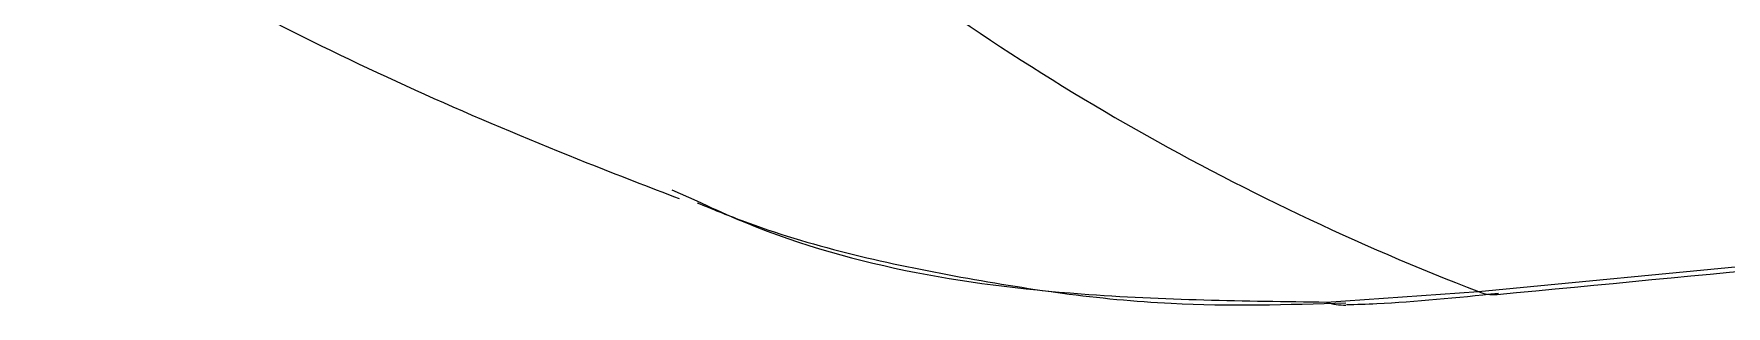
# Model space of a CAD drawing. Extents: x 16.7 to 113.1, y 4.5 to 84.5.
# Drawn here: x 25.541 to 26.293, y 62.826 to 62.947 of the extents above; entities that cross this region are included whole.
import ezdxf

# ---------------------------------------------------------------- set-up
doc = ezdxf.new("R2010")
doc.units = 0
doc.header["$MEASUREMENT"] = 0
doc.layers.add('OBJECT', color=7, linetype='CONTINUOUS')

msp = doc.modelspace()

# ---------------------------------------------------------------- linework, layer by layer
at = {"layer": 'OBJECT'}
for p, q in [((26.18282, 62.83218), (27.04976, 62.91569)), ((25.82444, 62.87738), (25.83556, 62.87238)), ((26.11531, 62.82748), (26.18282, 62.83218)), ((26.19111, 62.83083), (26.19176, 62.83091))]:
    msp.add_line(p, q, dxfattribs=at)
for centre, radius, start, end in [((26.58609, 63.88132), 1.12397, 231.25014, 248.97398), ((26.18963, 62.84781), 0.01705, 246.48071, 275.00524), ((26.12306, 62.8491), 0.02297, 250.28081, 272.22859)]:
    msp.add_arc(centre, radius, start, end, dxfattribs=at)
for points, knots in [([(25.54089, 63.01006), (25.57765, 62.98933), (25.65724, 62.94443), (25.75445, 62.90164), (25.814, 62.8787), (25.8277, 62.87343)], [0, 0, 0, 0, 0.397831, 0.861449, 1, 1, 1, 1]), ([(26.1911, 62.83085), (26.28287, 62.83964), (26.57024, 62.86713), (26.85721, 62.89507), (27.05253, 62.91408)], [0, 0, 0, 0, 0.319363, 1, 1, 1, 1]), ([(25.83556, 62.87238), (25.84136, 62.8697), (25.89507, 62.84492), (25.9905, 62.82902), (26.07902, 62.82793), (26.11531, 62.82748)], [0, 0, 0, 0, 0.066661, 0.617348, 1, 1, 1, 1]), ([(25.83564, 62.87161), (25.84223, 62.8689), (25.87903, 62.85378), (25.94962, 62.83796), (26.03965, 62.82477), (26.09802, 62.82636), (26.12391, 62.82707)], [0, 0, 0, 0, 0.072357, 0.404348, 0.735713, 1, 1, 1, 1]), ([(26.12413, 62.82632), (26.1286, 62.82646), (26.15, 62.82711), (26.17329, 62.82952), (26.19171, 62.83142)], [0, 0, 0, 0, 0.20903, 1, 1, 1, 1])]:
    msp.add_open_spline(points, degree=3, knots=knots, dxfattribs=at)

doc.saveas('drawing.dxf')
